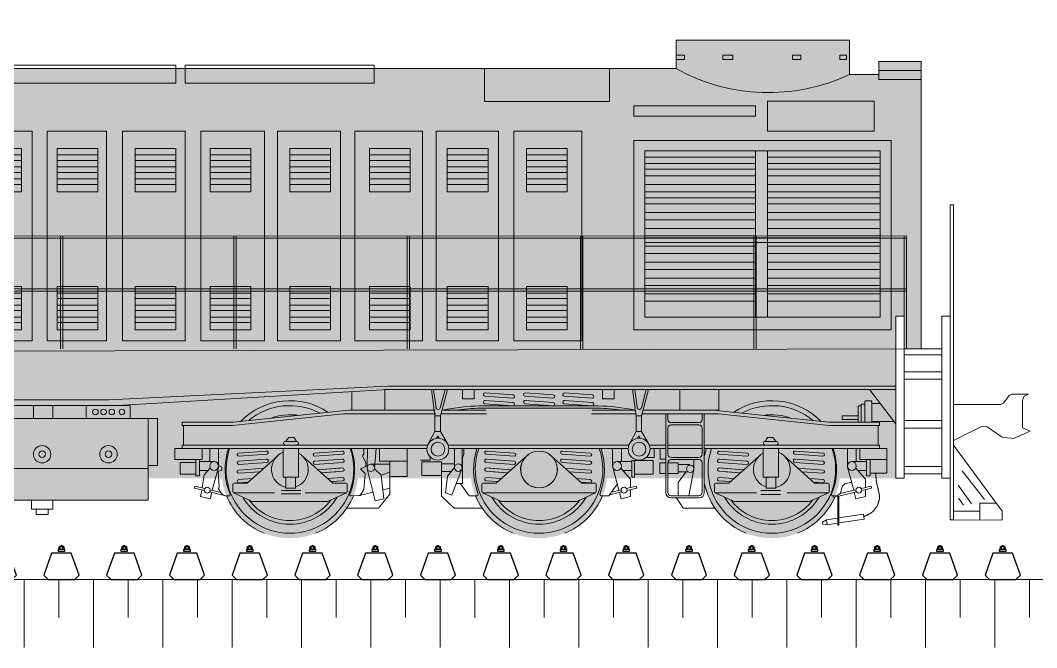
# Model space of a CAD drawing. Extents: x -47970 to 37163, y -191118 to -99096.
# Drawn here: x 13196 to 21991, y -144646 to -139219 of the extents above; entities that cross this region are included whole.
import ezdxf

# ---------------------------------------------------------------- set-up
doc = ezdxf.new("R2010")
doc.units = 0
doc.header["$LTSCALE"] = 45
doc.header["$MEASUREMENT"] = 0
doc.linetypes.add('K5LT_THIN', pattern=[0])
doc.layers.get('0').update_dxf_attribs({"linetype": 'CONTINUOUS'})
doc.layers.get('Defpoints').update_dxf_attribs({"color": 40, "linetype": 'CONTINUOUS'})
for name, color, linetype, lineweight in [('2.Тонкая', 7, 'CONTINUOUS', 18), ('второстепенные', 7, 'CONTINUOUS', 25), ('линии', 7, 'CONTINUOUS', 35), ('штриховка', 7, 'CONTINUOUS', 9)]:
    doc.layers.add(name, color=color, linetype=linetype, lineweight=lineweight)

# ---------------------------------------------------------------- blocks, each defined once
blk = doc.blocks.new('*U86')
at = {"layer": 'штриховка', "ltscale": 100, "true_color": 0xffffff}
h = blk.add_hatch(color=7, dxfattribs=at)
h.dxf.hatch_style = 1
h.paths.add_polyline_path([(7518.1, 4026.1), (7053.6, 4026.1), (7053.6, 3884.8), (6252.2, 3884.8), (6252.2, 4437), (4095.9, 4437), (4095.9, 4020.1), (-5485.9, 4020.1), (-5485.9, 4264.4), (-6986.4, 4264.4), (-6986.4, 3967.8), (-7239.4, 3967.8), (-7239.4, 4081.2), (-7605.8, 4081.2), (-7605.8, 1594.9), (-7459.3, 1594.5), (-7459.3, 1877.9), (-7387.8, 1877.9), (-7387.8, 1594.3), (7387.8, 1557.6), (7387.8, 1877.9), (7459.3, 1877.9), (7459.3, 1557.4), (7518.1, 1557.3)])
h.paths.add_polyline_path([(7387.8, 1557.6), (-7387.8, 1594.3), (-7387.8, 476), (-918.1, 476), (-918.1, 287.7), (811.6, 287.7), (811.6, 476), (7387.8, 476)])
h.paths.add_polyline_path([(-5724.7, 476), (-6904.6, 476, 0.879344)])
h.paths.add_polyline_path([(-3710, 476), (-4890, 476, 0.879344)])
h.paths.add_polyline_path([(-1554.4, 476), (-2734.4, 476, 0.879344)])
h.paths.add_polyline_path([(2734.4, 476), (1554.4, 476, 0.879344)])
h.paths.add_polyline_path([(4890, 476), (3710, 476, 0.879344)])
h.paths.add_polyline_path([(6904.6, 476), (5724.7, 476, 0.879344)])
at = {"color": 253, "linetype": 'K5LT_THIN', "lineweight": 18}
for points in [[(-381, 1105.7), (-381, 993.7), (-761.1, 993.7), (-761.1, 1105.7)], [(75.6, 993.7), (75.6, 1105.7), (-92, 1105.7), (-92, 993.7)], [(-997.2, 587.5), (-997.2, 993.7), (-918.1, 993.7), (-918.1, 587.5)], [(811.6, 559.7), (811.6, 993.7), (-918.1, 993.7), (-918.1, 558.1)], [(92, 287.7), (92, 210), (-92, 210), (-92, 287.7)], [(52.5, 210), (52.5, 163.1), (-53.2, 163.1), (-53.2, 210)]]:
    blk.add_lwpolyline(points, close=True, dxfattribs=at)
for centre, radius in [((-691.3, 1049.7), 24.5), ((-602.9, 1049.7), 24.5), ((-531.5, 1049.7), 24.5), ((-461.7, 1049.7), 24.5), ((-574.2, 683.7), 75.6), ((-574.2, 683.7), 28.7), ((0, 683.7), 75.6), ((0, 683.7), 28.7)]:
    blk.add_circle(centre, radius, dxfattribs=at)
at = {"layer": '2.Тонкая'}
for p, q in [((-5485.9, 4020.1), (4095.9, 4020.1)), ((-7479.3, 2553.4), (4192, 2551.5)), ((-7459.3, 1594.5), (-7459.3, 2573.1)), ((-6178.7, 1594.9), (-6178.7, 2573.4)), ((-6158.7, 1594.9), (-6158.7, 2573.4)), ((-4678.7, 1594.9), (-4678.7, 2573.4)), ((-4658.7, 1594.9), (-4658.7, 2573.4)), ((-3178.7, 1594.9), (-3178.7, 2573.4)), ((-3158.7, 1594.9), (-3158.7, 2573.4)), ((-1678.7, 1594.9), (-1678.7, 2573.4)), ((-1658.7, 1594.9), (-1658.7, 2573.4)), ((-178.7, 1594.9), (-178.7, 2573.4)), ((-158.7, 1594.9), (-158.7, 2573.4)), ((-7479.3, 2115), (4192, 2113)), ((-7479.3, 2095), (4192, 2093)), ((-7387.8, 1243.8), (-2964.8, 1243.8)), ((-2993, 1243.8), (-654.6, 1105.7)), ((-6806.3, 960.1), (-5808.4, 1064.6)), ((-5200, 1064.6), (-5808.4, 1064.6)), ((-4807.2, 1102), (-3778.3, 1102)), ((-3400, 1064.6), (-2650.7, 1064.6)), ((-1652.7, 960.1), (-2650.7, 1064.6)), ((-7246.8, 930.2), (-7246.8, 960.1)), ((-7246.8, 960.1), (-6806.3, 960.1)), ((-7235.6, 933.9), (-7235.6, 762.1)), ((-1212.2, 960.1), (-1652.7, 960.1)), ((-1223.4, 933.9), (-1223.4, 762.1)), ((-1212.2, 930.2), (-1212.2, 960.1)), ((-7246.8, 762.1), (-7246.8, 732.2)), ((-7243.1, 732.2), (-5730.6, 732.2)), ((-5396.7, 732.2), (-5260.6, 732.2)), ((-5071.1, 732.2), (-3566.7, 732.2)), ((-3568.4, 732.2), (-3520, 732.2)), ((-1216, 732.2), (-3330.5, 732.2)), ((-1212.2, 762.1), (-1212.2, 732.2))]:
    blk.add_line(p, q, dxfattribs=at)
at = {"layer": '2.Тонкая', "color": 253}
for p, q in [((-7387.8, 1272), (-2992.2, 1272)), ((-7387.8, 947.9), (-7160.9, 1243.8)), ((-5186.7, 1014.8), (-5248, 1243.8)), ((-5185.9, 1084.8), (-5228.5, 1243.8)), ((-5149.1, 1087.2), (-5128.7, 1243.8)), ((-5139.6, 1014.8), (-5109.7, 1243.8)), ((-3446.1, 1014.8), (-3507.4, 1243.8)), ((-3445.4, 1084.8), (-3487.9, 1243.8)), ((-3408.6, 1087.2), (-3388.1, 1243.8)), ((-3399.1, 1014.8), (-3369.1, 1243.8)), ((-2992.2, 1272), (-576.6, 1155.2)), ((-2964.8, 1243.8), (-2964.8, 1064.6)), ((-4762.1, 1196.4), (-4520.4, 1214.1)), ((-4762.1, 1131), (-4520.4, 1148.7)), ((-4760.1, 1168.8), (-4518.4, 1186.4)), ((-4423.3, 1196.4), (-4181.6, 1214.1)), ((-4423.3, 1131), (-4181.6, 1148.7)), ((-4421.3, 1168.8), (-4179.6, 1186.4)), ((-4075.5, 1196.4), (-3833.8, 1214.1)), ((-4075.5, 1131), (-3833.8, 1148.7)), ((-4073.5, 1168.8), (-3831.8, 1186.4)), ((-2679.2, 1064.6), (-2679.2, 1225.3)), ((-5133.1, 1064.6), (-4759.2, 1064.6)), ((-4807, 1082.6), (-3783.1, 1082.7)), ((-4760.1, 1103.4), (-4518.4, 1121.1)), ((-4421.3, 1103.4), (-4179.6, 1121.1)), ((-4073.5, 1103.4), (-3831.8, 1121.1)), ((-3459.4, 1064.6), (-3840.8, 1064.6)), ((-6812.7, 933.9), (-5850.4, 1034.8)), ((-5192, 1034.8), (-5850.4, 1034.8)), ((-5730.6, 1034.8), (-5730.6, 352.7)), ((-5711.8, 1034.8), (-5711.8, 985.2)), ((-5415.5, 985.2), (-5415.5, 1034.8)), ((-5396.7, 352.7), (-5396.7, 1034.8)), ((-5137, 1034.8), (-4754.3, 1034.8)), ((-3451.4, 1034.8), (-3845.7, 1034.8)), ((-3408, 1034.8), (-2608.6, 1034.8)), ((-1646.3, 933.9), (-2608.6, 1034.8)), ((-7246.8, 933.9), (-6812.7, 933.9)), ((-5711.8, 910), (-5711.8, 684.9)), ((-5683.6, 957), (-5443.7, 957)), ((-5683.6, 938.2), (-5443.7, 938.2)), ((-5415.5, 684.9), (-5415.5, 910)), ((-1212.2, 933.9), (-1646.3, 933.9)), ((-6324.6, 829.5), (-6352.4, 795.4)), ((-6324.6, 829.5), (-6278.5, 829.5)), ((-6278.5, 829.5), (-6258.3, 795.4)), ((-5186.7, 879.5), (-5247.6, 775.9)), ((-5164, 841.2), (-5176.2, 822.1)), ((-5164, 841.2), (-5152.5, 821.7)), ((-5139.6, 879.5), (-5082.3, 772.7)), ((-3446.1, 879.5), (-3507, 775.9)), ((-3423.4, 841.2), (-3435.6, 822.1)), ((-3423.4, 841.2), (-3411.9, 821.7)), ((-3399.1, 879.5), (-3341.7, 772.7)), ((-2180.5, 829.5), (-2200.8, 795.4)), ((-2134.4, 829.5), (-2180.5, 829.5)), ((-2134.4, 829.5), (-2106.6, 795.4)), ((-7246.8, 762.1), (-5730.6, 762.1)), ((-7045.9, 620.1), (-7045.9, 732.2)), ((-6969.2, 581.8), (-6969.2, 732.2)), ((-6757.8, 694.1), (-6516.1, 711.8)), ((-6101, 694.1), (-5859.3, 711.8)), ((-5711.8, 762.1), (-5415.5, 762.1)), ((-5711.8, 732.2), (-5415.5, 732.2)), ((-5396.7, 762.1), (-5254.3, 762.1)), ((-5077.4, 762.1), (-3513.7, 762.1)), ((-5013.9, 620.1), (-5013.9, 732.2)), ((-4937.3, 581.8), (-4937.3, 732.2)), ((-4743.2, 694.1), (-4501.5, 711.8)), ((-4086.3, 694.1), (-3844.6, 711.8)), ((-3649.3, 685.6), (-3649.3, 732.2)), ((-3633.8, 568.7), (-3633.8, 732.2)), ((-3568.4, 568.7), (-3568.4, 732.2)), ((-1212.2, 762.1), (-3336.8, 762.1)), ((-2876.7, 563.8), (-2889.7, 732.2)), ((-2812.6, 567.1), (-2816.8, 732.2)), ((-2785.4, 732.2), (-2785.4, 686.3)), ((-2358.1, 694.1), (-2599.8, 711.8)), ((-1701.2, 694.1), (-1942.9, 711.8)), ((-1526.6, 581.8), (-1526.6, 732.2)), ((-1450, 620.1), (-1450, 732.2)), ((-7007.5, 620.1), (-7134.7, 620.1)), ((-6757.8, 623.7), (-6516.1, 641.4)), ((-6755.8, 666.5), (-6514.1, 684.2)), ((-6420.6, 670.5), (-6685.3, 433.8)), ((-6208.7, 670.5), (-5944, 433.8)), ((-6101, 623.7), (-5859.3, 641.4)), ((-6099, 666.5), (-5857.3, 684.2)), ((-5443.7, 656.7), (-5683.6, 656.7)), ((-5443.7, 637.9), (-5683.6, 637.9)), ((-5640.7, 557.2), (-5640.7, 637.9)), ((-4975.6, 620.1), (-5102.8, 620.1)), ((-4743.2, 623.7), (-4501.5, 641.4)), ((-4741.2, 666.5), (-4499.5, 684.2)), ((-4405.9, 670.5), (-4670.6, 433.8)), ((-4194.1, 670.5), (-3929.4, 433.8)), ((-4086.3, 623.7), (-3844.6, 641.4)), ((-4084.3, 666.5), (-3842.6, 684.2)), ((-3638.9, 653), (-3649.3, 685.6)), ((-3638.9, 431.1), (-3638.9, 653)), ((-3454.8, 320), (-3454.8, 616.8)), ((-3454.8, 616.8), (-3286.1, 616.8)), ((-3356.7, 632.3), (-3356.7, 662.3)), ((-3275.8, 632.3), (-3356.7, 632.3)), ((-3286.1, 616.8), (-3286.1, 499.9)), ((-3158.4, 624.2), (-3010.5, 624.2)), ((-3158.4, 491.4), (-3158.4, 624.2)), ((-3010.5, 624.2), (-3010.5, 339.8)), ((-2772.6, 671.3), (-2800.4, 609.2)), ((-2785.4, 686.3), (-2772.6, 671.3)), ((-2360.1, 666.5), (-2601.8, 684.2)), ((-2358.1, 623.7), (-2599.8, 641.4)), ((-2250.3, 670.5), (-2515, 433.8)), ((-2038.5, 670.5), (-1773.8, 433.8)), ((-1703.2, 666.5), (-1944.9, 684.2)), ((-1701.2, 623.7), (-1942.9, 641.4)), ((-1488.3, 620.1), (-1361.1, 620.1)), ((-7059.2, 543.5), (-7134.7, 543.5)), ((-7041.5, 564), (-7123.9, 468.8)), ((-7023, 371.7), (-6970.5, 572.1)), ((-6757.8, 547.3), (-6540.6, 563.2)), ((-6755.8, 596.1), (-6514.1, 613.7)), ((-6755.8, 519.7), (-6574.4, 532.9)), ((-6099, 596.1), (-5857.3, 613.7)), ((-6073.2, 549.3), (-5859.3, 564.9)), ((-6073.2, 549.3), (-5883.7, 563.2)), ((-6044.5, 523.6), (-5857.3, 537.3)), ((-6044.5, 523.6), (-5917.6, 532.9)), ((-5711.8, 609.7), (-5711.8, 352.7)), ((-5640.2, 551.1), (-5596.2, 324.5)), ((-5569.2, 529.1), (-5502.8, 438.4)), ((-5415.5, 352.7), (-5415.5, 609.7)), ((-5027.2, 543.5), (-5102.8, 543.5)), ((-5009.5, 564), (-5091.9, 468.8)), ((-4991, 371.7), (-4938.5, 572.1)), ((-4743.2, 547.3), (-4525.9, 563.2)), ((-4741.2, 596.1), (-4499.5, 613.7)), ((-4741.2, 519.7), (-4559.8, 532.9)), ((-4084.3, 596.1), (-3842.6, 613.7)), ((-4058.6, 549.3), (-3844.6, 564.9)), ((-4058.6, 549.3), (-3869.1, 563.2)), ((-4029.9, 523.6), (-3842.6, 537.3)), ((-4029.9, 523.6), (-3902.9, 532.9)), ((-3631.6, 557), (-3544.6, 329.7)), ((-3568.4, 568.7), (-3508.1, 494.7)), ((-2844.7, 598.4), (-3010.5, 598.5)), ((-2934.7, 502), (-3010.5, 527.8)), ((-2876, 558.9), (-2934.7, 502)), ((-2813.5, 558.6), (-2881.9, 280.3)), ((-2800.4, 609.2), (-2800.4, 579.2)), ((-2800.4, 579.2), (-2755.4, 557.8)), ((-2755.4, 557.8), (-2795.4, 517)), ((-2360.1, 596.1), (-2601.8, 613.7)), ((-2414.5, 523.6), (-2601.8, 537.3)), ((-2385.8, 549.3), (-2599.8, 564.9)), ((-2385.8, 549.3), (-2575.3, 563.2)), ((-2414.5, 523.6), (-2541.5, 532.9)), ((-1703.2, 596.1), (-1944.9, 613.7)), ((-1701.2, 547.3), (-1918.5, 563.2)), ((-1703.2, 519.7), (-1884.6, 532.9)), ((-1555.5, 572.5), (-1526.7, 586.9)), ((-1555.5, 543.8), (-1555.5, 572.5)), ((-1524, 537.5), (-1555.5, 543.8)), ((-1533, 402.5), (-1524, 537.5)), ((-1472.9, 371.7), (-1525.3, 572.1)), ((-1454.4, 564), (-1403.5, 505.2)), ((-1436.6, 543.5), (-1361.1, 543.5)), ((-7123.9, 468.8), (-7123.9, 395.9)), ((-7004.4, 442.7), (-6959.2, 432.2)), ((-6757.8, 464.9), (-6640.9, 473.5)), ((-6755.8, 437.3), (-6674.7, 443.2)), ((-5988.1, 473.2), (-5859.3, 482.6)), ((-5959.4, 447.5), (-5857.3, 455)), ((-5091.9, 468.8), (-5091.9, 395.9)), ((-4743.2, 464.9), (-4626.2, 473.5)), ((-4741.2, 437.3), (-4660, 443.2)), ((-3973.4, 473.2), (-3844.6, 482.6)), ((-3944.7, 447.5), (-3842.6, 455)), ((-3508.1, 494.7), (-3490.9, 350.3)), ((-3286.1, 499.9), (-3454.8, 499.9)), ((-3010.5, 491.4), (-3158.4, 491.4)), ((-2934.7, 502), (-2956.1, 298.5)), ((-2795.4, 517), (-2784.7, 379.9)), ((-2499.7, 447.5), (-2601.8, 455)), ((-2471, 473.2), (-2599.8, 482.6)), ((-1701.2, 464.9), (-1818.2, 473.5)), ((-1703.2, 437.3), (-1784.4, 443.2)), ((-1384.5, 392.9), (-1403.5, 505.2)), ((-7173.9, 407.9), (-7178.3, 389.6)), ((-7178.3, 389.6), (-7093.2, 369.2)), ((-7173.9, 407.9), (-7089.1, 387.6)), ((-7123.9, 376.6), (-7123.9, 319.1)), ((-7046.9, 358.1), (-6848.9, 310.7)), ((-7042.6, 296.8), (-7027.7, 353.5)), ((-7042.2, 376.3), (-6904.8, 343.5)), ((-6912.3, 358.2), (-6924.8, 399.9)), ((-6809.6, 424.4), (-6809.6, 358.8)), ((-6685.3, 433.8), (-6800.2, 433.8)), ((-6390.5, 370.6), (-6218.9, 370.6)), ((-5944, 433.8), (-5829.1, 433.8)), ((-5819.7, 424.4), (-5819.7, 358.8)), ((-5502.8, 438.4), (-5502.8, 324.5)), ((-5142, 407.9), (-5146.4, 389.6)), ((-5146.4, 389.6), (-5061.2, 369.2)), ((-5142, 407.9), (-5057.2, 387.6)), ((-5091.9, 376.6), (-5091.9, 319.1)), ((-5015, 358.1), (-4912, 333.5)), ((-5010.7, 296.8), (-4995.8, 353.5)), ((-5010.3, 376.3), (-4928.9, 356.9)), ((-4904.3, 322.8), (-4980, 427.7)), ((-4794.9, 424.4), (-4794.9, 358.8)), ((-4794.9, 424.4), (-4794.9, 358.8)), ((-4670.6, 433.8), (-4785.5, 433.8)), ((-3929.4, 433.8), (-3814.5, 433.8)), ((-3805.1, 424.4), (-3805.1, 358.8)), ((-3695.7, 322.8), (-3620, 427.7)), ((-3638.9, 431.1), (-3583.4, 431.1)), ((-3010.5, 390.7), (-2948, 375.6)), ((-2863.5, 355.2), (-2742, 325.8)), ((-2784.7, 379.9), (-2757.7, 334.9)), ((-2639.3, 424.4), (-2639.3, 358.8)), ((-2515, 433.8), (-2629.9, 433.8)), ((-2068.6, 370.6), (-2240.2, 370.6)), ((-1773.8, 433.8), (-1658.9, 433.8)), ((-1649.5, 424.4), (-1649.5, 358.8)), ((-1448.9, 358.1), (-1587.6, 324.9)), ((-1553.1, 345), (-1525.8, 384.5)), ((-1453.6, 376.3), (-1546.9, 354)), ((-1525.8, 384.5), (-1533, 402.5)), ((-1453.2, 296.8), (-1468.1, 353.5)), ((-1321.9, 407.9), (-1406.7, 387.6)), ((-1317.5, 389.6), (-1402.7, 369.2)), ((-1371.9, 319.1), (-1381.3, 374.3)), ((-1321.9, 407.9), (-1317.5, 389.6)), ((-7123.9, 319.1), (-7042.6, 296.8)), ((-6895.6, 69.1), (-6895.6, 321.9)), ((-6886.2, 69.1), (-6886.2, 319.7)), ((-6841.4, 324.1), (-6868.4, 324.8)), ((-6848.9, 310.7), (-6845.6, 324.2)), ((-6804.1, 350.2), (-6640.6, 274.5)), ((-6800.2, 349.4), (-6447.8, 349.4)), ((-6640.6, 274.5), (-5988.7, 274.5)), ((-6390.5, 334.6), (-6218.9, 334.6)), ((-5829.1, 349.4), (-6181.5, 349.4)), ((-5825.2, 350.2), (-5988.7, 274.5)), ((-5683.6, 324.5), (-5443.7, 324.5)), ((-5683.6, 305.7), (-5443.7, 305.7)), ((-5547.5, 218.1), (-5490.2, 305.7)), ((-5091.9, 319.1), (-5010.7, 296.8)), ((-4904.3, 322.8), (-4846, 322.8)), ((-4789.5, 350.2), (-4626, 274.5)), ((-4785.5, 349.4), (-4433.2, 349.4)), ((-4626, 274.5), (-3974, 274.5)), ((-4433.2, 349.4), (-4166.8, 349.4)), ((-3814.5, 349.4), (-4166.8, 349.4)), ((-3810.5, 350.2), (-3974, 274.5)), ((-3695.7, 322.8), (-3754, 322.8)), ((-3564.9, 218.1), (-3454.8, 320)), ((-3490.9, 350.3), (-3544.6, 329.7)), ((-3010.5, 339.8), (-2911.5, 218.1)), ((-2956.1, 298.5), (-2881.9, 280.3)), ((-2671.1, 324.1), (-2742, 325.8)), ((-2633.9, 350.2), (-2470.4, 274.5)), ((-2629.9, 349.4), (-2277.6, 349.4)), ((-1818.4, 274.5), (-2470.4, 274.5)), ((-2068.6, 340.6), (-2240.2, 340.6)), ((-1658.9, 349.4), (-2011.3, 349.4)), ((-1654.9, 350.2), (-1818.4, 274.5)), ((-1617.7, 324.1), (-1590.6, 324.8)), ((-1371.9, 319.1), (-1453.2, 296.8)), ((-5822.4, 218.1), (-5547.5, 218.1)), ((-3807.7, 218.1), (-3564.9, 218.1)), ((-2636.7, 218.1), (-2911.5, 218.1)), ((-7107.9, 166.2), (-7114.5, 123.4)), ((-7114.5, 123.4), (-6895.6, 89.6)), ((-7107.9, 166.2), (-6895.6, 133.5)), ((-6886.2, 132), (-6787.6, 116.8)), ((-6886.2, 88.2), (-6794.2, 74)), ((-6787.6, 116.8), (-6794.2, 74)), ((-6787.6, 116.8), (-6754.1, 96.1)), ((-6754.1, 96.1), (-6755.7, 78.6)), ((-6895.6, 69.1), (-6886.2, 69.1)), ((-6755.7, 78.6), (-6794.2, 74))]:
    blk.add_line(p, q, dxfattribs=at)
at = {"layer": '2.Тонкая', "ltscale": 100}
blk.add_line((-654.6, 1105.7), (654.6, 1105.7), dxfattribs=at)
at = {"layer": '2.Тонкая'}
blk.add_lwpolyline([(6252.2, 3884.8), (7053.6, 3884.8), (7053.6, 4026.1), (7518.1, 4026.1), (7518.1, 1557.3), (-7605.8, 1594.9), (-7605.8, 4081.2), (-7239.4, 4081.2), (-7239.4, 3967.8), (-6986.4, 3967.8), (-6986.4, 4264.4), (-5485.9, 4264.4), (-5485.9, 4020.1, -0.241632), (-6986.4, 3967.8)], format="xyb", dxfattribs=at)
at = {"layer": '2.Тонкая', "color": 253}
for points in [[(-6902.5, 4135.6), (-6902.5, 4097.6), (-6960.2, 4097.6), (-6960.2, 4135.6)], [(-6494.9, 4135.6), (-6494.9, 4097.6), (-6567, 4097.6), (-6567, 4135.6)], [(-5889.3, 4135.6), (-5889.3, 4097.6), (-5977.1, 4097.6), (-5977.1, 4135.6)], [(-5485.9, 4135.6), (-5485.9, 4097.6), (-5560.3, 4097.6), (-5560.3, 4135.6)], [(-1236.7, 4049), (-1236.7, 3894.2), (-2874.5, 3894.2), (-2874.5, 4049)], [(456.9, 4049), (456.9, 3894.2), (-1157.2, 3894.2), (-1157.2, 4049)], [(-7239.4, 4003.5), (-7239.4, 3926.1), (-7605.8, 3926.1), (-7605.8, 4003.5)], [(-3827.1, 4020.1), (-3827.1, 3735), (-4909.7, 3735), (-4909.7, 4020.1)], [(-6278.6, 3737.1), (-6278.6, 3478.1), (-7201.1, 3478.1), (-7201.1, 3737.1)], [(-5120.3, 3697.9), (-5120.3, 3607.6), (-6174.4, 3607.6), (-6174.4, 3697.9)], [(-4082.9, 3478.1), (-4082.9, 1664.8), (-4671.9, 1664.8), (-4671.9, 3478.1)], [(-3409.7, 3478.1), (-3409.7, 1664.8), (-3948.2, 1664.8), (-3948.2, 3478.1)], [(-2707.1, 3478.1), (-2707.1, 1664.8), (-3291.9, 1664.8), (-3291.9, 3478.1)], [(-2038.2, 3478.1), (-2038.2, 1664.8), (-2580.9, 1664.8), (-2580.9, 3478.1)], [(-1373.1, 3478.1), (-1373.1, 1664.8), (-1924.6, 1664.8), (-1924.6, 3478.1)], [(-695, 1664.8), (-695, 3478.1), (-1236.7, 3478.1), (-1236.7, 1664.8)], [(-43.9, 3478.1), (-43.9, 1664.8), (-558.2, 1664.8), (-558.2, 3478.1)], [(637.6, 3478.1), (637.6, 1664.8), (86.9, 1664.8), (86.9, 3478.1)], [(-5120.3, 1759), (-5120.3, 3398.4), (-7346.3, 3398.4), (-7346.3, 1759)], [(-5216.4, 3307.7), (-5216.4, 1870.1), (-7252.4, 1870.1), (-7252.4, 3307.7)], [(-6174.4, 1870.1), (-6174.4, 3307.7), (-6278.6, 3307.7), (-6278.6, 1870.1)], [(-4190.8, 3329.4), (-4190.8, 2954.4), (-4543.8, 2954.4), (-4543.8, 3329.4)], [(-4190.8, 3273.4), (-4190.8, 3225.4), (-4543.8, 3225.4), (-4543.8, 3273.4)], [(-3506.6, 3329.4), (-3506.6, 2954.4), (-3859.7, 2954.4), (-3859.7, 3329.4)], [(-3506.6, 3273.4), (-3506.6, 3225.4), (-3859.7, 3225.4), (-3859.7, 3273.4)], [(-2832.2, 3329.4), (-2832.2, 2954.4), (-3185.3, 2954.4), (-3185.3, 3329.4)], [(-2832.2, 3273.4), (-2832.2, 3225.4), (-3185.3, 3225.4), (-3185.3, 3273.4)], [(-2143.2, 3329.4), (-2143.2, 2954.4), (-2496.2, 2954.4), (-2496.2, 3329.4)], [(-2143.2, 3273.4), (-2143.2, 3225.4), (-2496.2, 3225.4), (-2496.2, 3273.4)], [(-1454.2, 3329.4), (-1454.2, 2954.4), (-1807.2, 2954.4), (-1807.2, 3329.4)], [(-1454.2, 3273.4), (-1454.2, 3225.4), (-1807.2, 3225.4), (-1807.2, 3273.4)], [(-804.1, 3329.4), (-804.1, 2954.4), (-1157.2, 2954.4), (-1157.2, 3329.4)], [(-804.1, 3273.4), (-804.1, 3225.4), (-1157.2, 3225.4), (-1157.2, 3273.4)], [(-129.7, 3329.4), (-129.7, 2954.4), (-482.8, 2954.4), (-482.8, 3329.4)], [(-129.7, 3273.4), (-129.7, 3225.4), (-482.8, 3225.4), (-482.8, 3273.4)], [(530.1, 3329.4), (530.1, 2954.4), (177, 2954.4), (177, 3329.4)], [(530.1, 3273.4), (530.1, 3225.4), (177, 3225.4), (177, 3273.4)], [(-6278.6, 3252.3), (-6278.6, 3199.5), (-7252.4, 3199.5), (-7252.4, 3252.3)], [(-5216.4, 3252.3), (-5216.4, 3199.5), (-6174.4, 3199.5), (-6174.4, 3252.3)], [(-4190.8, 3169.4), (-4190.8, 3121.5), (-4543.8, 3121.5), (-4543.8, 3169.4)], [(-3506.6, 3169.4), (-3506.6, 3121.5), (-3859.7, 3121.5), (-3859.7, 3169.4)], [(-2832.2, 3169.4), (-2832.2, 3121.5), (-3185.3, 3121.5), (-3185.3, 3169.4)], [(-2143.2, 3169.4), (-2143.2, 3121.5), (-2496.2, 3121.5), (-2496.2, 3169.4)], [(-1454.2, 3169.4), (-1454.2, 3121.5), (-1807.2, 3121.5), (-1807.2, 3169.4)], [(-804.1, 3169.4), (-804.1, 3121.5), (-1157.2, 3121.5), (-1157.2, 3169.4)], [(-129.7, 3169.4), (-129.7, 3121.5), (-482.8, 3121.5), (-482.8, 3169.4)], [(530.1, 3169.4), (530.1, 3121.5), (177, 3121.5), (177, 3169.4)], [(-6278.6, 3148.5), (-6278.6, 3091.9), (-7252.4, 3091.9), (-7252.4, 3148.5)], [(-5216.4, 3148.5), (-5216.4, 3091.9), (-6174.4, 3091.9), (-6174.4, 3148.5)], [(-6278.6, 3017.6), (-6278.6, 2954.4), (-7252.4, 2954.4), (-7252.4, 3017.6)], [(-5216.4, 3017.6), (-5216.4, 2954.4), (-6174.4, 2954.4), (-6174.4, 3017.6)], [(-4190.8, 3065.5), (-4190.8, 3017.6), (-4543.8, 3017.6), (-4543.8, 3065.5)], [(-3506.6, 3065.5), (-3506.6, 3017.6), (-3859.7, 3017.6), (-3859.7, 3065.5)], [(-2832.2, 3065.5), (-2832.2, 3017.6), (-3185.3, 3017.6), (-3185.3, 3065.5)], [(-2143.2, 3065.5), (-2143.2, 3017.6), (-2496.2, 3017.6), (-2496.2, 3065.5)], [(-1454.2, 3065.5), (-1454.2, 3017.6), (-1807.2, 3017.6), (-1807.2, 3065.5)], [(-804.1, 3065.5), (-804.1, 3017.6), (-1157.2, 3017.6), (-1157.2, 3065.5)], [(-129.7, 3065.5), (-129.7, 3017.6), (-482.8, 3017.6), (-482.8, 3065.5)], [(530.1, 3065.5), (530.1, 3017.6), (177, 3017.6), (177, 3065.5)], [(-6278.6, 2901.3), (-6278.6, 2848.4), (-7252.4, 2848.4), (-7252.4, 2901.3)], [(-5216.4, 2901.3), (-5216.4, 2848.4), (-6174.4, 2848.4), (-6174.4, 2901.3)], [(-6278.6, 2774.1), (-6278.6, 2710.9), (-7252.4, 2710.9), (-7252.4, 2774.1)], [(-5216.4, 2774.1), (-5216.4, 2710.9), (-6174.4, 2710.9), (-6174.4, 2774.1)], [(-6278.6, 2636.6), (-6278.6, 2573.4), (-7252.4, 2573.4), (-7252.4, 2636.6)], [(-5216.4, 2556.9), (-5216.4, 2514.4), (-7252.4, 2514.4), (-7252.4, 2556.9)], [(-5216.4, 2636.6), (-5216.4, 2573.4), (-6174.4, 2573.4), (-6174.4, 2636.6)], [(-6278.6, 2482.6), (-6278.6, 2419.4), (-7252.4, 2419.4), (-7252.4, 2482.6)], [(-5216.4, 2482.6), (-5216.4, 2419.4), (-6174.4, 2419.4), (-6174.4, 2482.6)], [(-6278.6, 2345.1), (-6278.6, 2281.9), (-7252.4, 2281.9), (-7252.4, 2345.1)], [(-5216.4, 2345.1), (-5216.4, 2281.9), (-6174.4, 2281.9), (-6174.4, 2345.1)], [(-6278.6, 2207.6), (-6278.6, 2144.4), (-7252.4, 2144.4), (-7252.4, 2207.6)], [(-5216.4, 2207.6), (-5216.4, 2144.4), (-6174.4, 2144.4), (-6174.4, 2207.6)], [(-4190.8, 2133.9), (-4190.8, 1759), (-4543.8, 1759), (-4543.8, 2133.9)], [(-3506.6, 2133.9), (-3506.6, 1759), (-3859.7, 1759), (-3859.7, 2133.9)], [(-2832.2, 2133.9), (-2832.2, 1759), (-3185.3, 1759), (-3185.3, 2133.9)], [(-2143.2, 2133.9), (-2143.2, 1759), (-2496.2, 1759), (-2496.2, 2133.9)], [(-1454.2, 2133.9), (-1454.2, 1759), (-1807.2, 1759), (-1807.2, 2133.9)], [(-804.1, 2133.9), (-804.1, 1759), (-1157.2, 1759), (-1157.2, 2133.9)], [(-129.7, 2133.9), (-129.7, 1759), (-482.8, 1759), (-482.8, 2133.9)], [(530.1, 2133.9), (530.1, 1759), (177, 1759), (177, 2133.9)], [(-6278.6, 2070.1), (-6278.6, 2007), (-7252.4, 2007), (-7252.4, 2070.1)], [(-5216.4, 2070.1), (-5216.4, 2007), (-6174.4, 2007), (-6174.4, 2070.1)], [(-4190.8, 2077.9), (-4190.8, 2030), (-4543.8, 2030), (-4543.8, 2077.9)], [(-3506.6, 2077.9), (-3506.6, 2030), (-3859.7, 2030), (-3859.7, 2077.9)], [(-2832.2, 2077.9), (-2832.2, 2030), (-3185.3, 2030), (-3185.3, 2077.9)], [(-2143.2, 2077.9), (-2143.2, 2030), (-2496.2, 2030), (-2496.2, 2077.9)], [(-1454.2, 2077.9), (-1454.2, 2030), (-1807.2, 2030), (-1807.2, 2077.9)], [(-804.1, 2077.9), (-804.1, 2030), (-1157.2, 2030), (-1157.2, 2077.9)], [(-129.7, 2077.9), (-129.7, 2030), (-482.8, 2030), (-482.8, 2077.9)], [(530.1, 2077.9), (530.1, 2030), (177, 2030), (177, 2077.9)], [(-4190.8, 1974), (-4190.8, 1926.1), (-4543.8, 1926.1), (-4543.8, 1974)], [(-3506.6, 1974), (-3506.6, 1926.1), (-3859.7, 1926.1), (-3859.7, 1974)], [(-2832.2, 1974), (-2832.2, 1926.1), (-3185.3, 1926.1), (-3185.3, 1974)], [(-2143.2, 1974), (-2143.2, 1926.1), (-2496.2, 1926.1), (-2496.2, 1974)], [(-1454.2, 1974), (-1454.2, 1926.1), (-1807.2, 1926.1), (-1807.2, 1974)], [(-804.1, 1974), (-804.1, 1926.1), (-1157.2, 1926.1), (-1157.2, 1974)], [(-129.7, 1974), (-129.7, 1926.1), (-482.8, 1926.1), (-482.8, 1974)], [(530.1, 1974), (530.1, 1926.1), (177, 1926.1), (177, 1974)], [(-4190.8, 1870.1), (-4190.8, 1822.1), (-4543.8, 1822.1), (-4543.8, 1870.1)], [(-3506.6, 1870.1), (-3506.6, 1822.1), (-3859.7, 1822.1), (-3859.7, 1870.1)], [(-2832.2, 1870.1), (-2832.2, 1822.1), (-3185.3, 1822.1), (-3185.3, 1870.1)], [(-2143.2, 1870.1), (-2143.2, 1822.1), (-2496.2, 1822.1), (-2496.2, 1870.1)], [(-1454.2, 1870.1), (-1454.2, 1822.1), (-1807.2, 1822.1), (-1807.2, 1870.1)], [(-804.1, 1870.1), (-804.1, 1822.1), (-1157.2, 1822.1), (-1157.2, 1870.1)], [(-129.7, 1870.1), (-129.7, 1822.1), (-482.8, 1822.1), (-482.8, 1870.1)], [(530.1, 1870.1), (530.1, 1822.1), (177, 1822.1), (177, 1870.1)], [(-5855.4, 1243.8), (-5518.9, 1243.8), (-5518.9, 1064.6), (-5855.4, 1064.6)], [(-4951.7, 1243.8), (-4849.7, 1243.8), (-4849.7, 1162.7), (-4951.7, 1162.7)], [(-3739.2, 1243.8), (-3637.2, 1243.8), (-3637.2, 1162.7), (-3739.2, 1162.7)], [(-6924.4, 1014.9), (-7060.6, 1014.9), (-7060.6, 985.4), (-6924.4, 985.4)], [(-5186.7, 879.5), (-5139.6, 879.5), (-5139.6, 1014.8), (-5186.7, 1014.8)], [(-3446.1, 879.5), (-3399.1, 879.5), (-3399.1, 1014.8), (-3446.1, 1014.8)], [(-7074.9, 732.2), (-7310.4, 732.2), (-7310.4, 638.9), (-7074.9, 638.9)], [(-6371.6, 486.3), (-6241, 486.3), (-6241, 732.2), (-6371.6, 732.2)], [(-5348.1, 641.4), (-5396.7, 641.4), (-5396.7, 732.2), (-5348.1, 732.2)], [(-3158.4, 732.2), (-2918.3, 732.2), (-2918.3, 624.2), (-3158.4, 624.2)], [(-2087.4, 486.3), (-2218.1, 486.3), (-2218.1, 732.2), (-2087.4, 732.2)], [(-1384.2, 732.2), (-1148.7, 732.2), (-1148.7, 638.9), (-1384.2, 638.9)], [(-7310.4, 638.9), (-7164.6, 638.9), (-7164.6, 519.3), (-7310.4, 519.3)], [(-7164.6, 638.9), (-7134.7, 638.9), (-7134.7, 496.9), (-7164.6, 496.9)], [(-5288.1, 512.5), (-5127.1, 512.5), (-5127.1, 628.7), (-5288.1, 628.7)], [(-5127.1, 628.7), (-5102.8, 628.7), (-5102.8, 484.4), (-5127.1, 484.4)], [(-1331.2, 638.9), (-1361.1, 638.9), (-1361.1, 496.9), (-1331.2, 496.9)], [(-1331.2, 512.3), (-1195.3, 512.3), (-1195.3, 613), (-1331.2, 613)], [(-6349.3, 486.3), (-6264.9, 486.3), (-6264.9, 389.2), (-6349.3, 389.2)], [(-2109.7, 486.3), (-2194.2, 486.3), (-2194.2, 389.2), (-2109.7, 389.2)]]:
    blk.add_lwpolyline(points, close=True, dxfattribs=at)
at = {"layer": '2.Тонкая'}
for points in [[(-7857, 2839.9), (-7857, 117.9), (-7888, 117.9), (-7888, 2839.9)], [(-7785.6, 1877.9), (-7785.6, 476), (-7857, 476), (-7857, 1877.9)], [(-7459.3, 1877.9), (-7459.3, 476), (-7387.8, 476), (-7387.8, 1877.9)]]:
    blk.add_lwpolyline(points, close=True, dxfattribs=at)
for points in [[(-7479.3, 1594.5), (-7479.3, 2573.1), (4192, 2571.5)], [(-7459.3, 1542.4), (-7785.6, 1542.4), (-7785.6, 1594.9), (-7459.3, 1594.9)], [(-7459.3, 1333.7), (-7785.6, 1333.7), (-7785.6, 1397.8), (-7459.3, 1397.8)], [(-7459.3, 908.5), (-7785.6, 908.5), (-7785.6, 975.5), (-7459.3, 975.5)], [(-7459.3, 515.3), (-7785.6, 515.3), (-7785.6, 576.4), (-7459.3, 576.4)]]:
    blk.add_lwpolyline(points, dxfattribs=at)
at = {"layer": '2.Тонкая', "ltscale": 2.222222}
blk.add_lwpolyline([(-7888, 801.5), (-8128, 924.2), (-8179.5, 920.6), (-8308, 830.5), (-8405.7, 820.8), (-8551.2, 884.7), (-8485, 913.7), (-8485, 1153), (-8499.2, 1187.2), (-8535, 1203), (-8391.6, 1203), (-8367.6, 1191), (-8319.3, 1126.7), (-8295.3, 1114.7), (-7888, 1114.7)], dxfattribs=at)
at = {"layer": '2.Тонкая', "color": 253}
for points in [[(-7169.4, 1145.6), (-7128.2, 1145.6, -0.414214), (-7118.8, 1136.2), (-7118.8, 960.1), (-7178.8, 960.1), (-7178.8, 1136.2, -0.414214)], [(-7118.8, 1117.8), (-7096.8, 1117.8, -0.414214), (-7087.4, 1108.4), (-7087.4, 960.1), (-7118.8, 960.1)], [(-7087.4, 1102.6), (-7070, 1102.6, -0.414214), (-7060.6, 1093.2), (-7060.6, 960.1), (-7087.4, 960.1)]]:
    blk.add_lwpolyline(points, format="xyb", close=True, dxfattribs=at)
for points in [[(-7372.2, 968.4), (-7178.8, 968.4), (-7178.8, 1123.2), (-7253.4, 1123.2)], [(-6258.3, 795.4), (-6352.4, 795.4)], [(-2200.8, 795.4), (-2106.6, 795.4)], [(-6352.4, 762.1), (-6258.3, 762.1)], [(-5228.3, 656.4), (-5295.7, 656.4), (-5295.7, 732.2), (-5260.6, 732.2)], [(-2106.6, 762.1), (-2200.8, 762.1)], [(-5606.3, 589), (-5606.3, 594.2), (-5504, 594.2), (-5504, 530.3), (-5591.5, 530.3)], [(-5415.5, 516.3), (-5504, 516.3), (-5504, 608.2), (-5415.5, 608.2)], [(-5396.7, 608.2), (-5344.3, 608.2), (-5344.3, 516.3), (-5396.7, 516.3)], [(-3541.8, 536), (-3454.8, 536), (-3454.8, 601.4), (-3568.4, 601.4)]]:
    blk.add_lwpolyline(points, dxfattribs=at)
at = {"layer": '2.Тонкая', "ltscale": 100}
blk.add_lwpolyline([(-7888, 117.9), (-8308.3, 112.6), (-8308.3, 191.9), (-7888, 762.6)], close=True, dxfattribs=at)
for points in [[(-8156, 292.2), (-7963, 540.6)], [(-8042.3, 255.2), (-7926, 416.4)], [(-7974, 243.6), (-7931, 303.1)], [(-8113.7, 117.9), (-8113.7, 260.5), (-8257.8, 260.5)], [(-8113.7, 190.7), (-7888, 190.7)]]:
    blk.add_lwpolyline(points, dxfattribs=at)
at = {"layer": '2.Тонкая', "color": 253, "ltscale": 100}
blk.add_lwpolyline([(-918.1, 559.7), (811.6, 559.7), (811.6, 287.7), (-918.1, 287.7)], close=True, dxfattribs=at)
at = {"layer": '2.Тонкая', "color": 253, "const_width": 9.4}
blk.add_lwpolyline([(-7213.1, 519.3), (-7216.3, 479.9), (-7219.5, 446.5), (-7225.9, 417.8), (-7233.8, 387.5), (-7240.2, 357.3), (-7246.6, 323.8), (-7246.6, 298.4), (-7238.6, 271.3), (-7227.5, 237.8), (-7209.9, 214), (-7189.2, 188.5), (-7165.3, 171), (-7141.4, 158.2), (-7111.2, 144.8)], dxfattribs=at)
at = {"layer": '2.Тонкая', "color": 253}
for centre, radius in [((-5165.9, 727.8), 94.8), ((-3425.3, 727.8), 94.8), ((-5165.9, 727.8), 59.3), ((-4300, 552.1), 158.9), ((-3425.3, 727.8), 59.3), ((-7007.5, 581.8), 38.3), ((-4975.6, 581.8), 38.3), ((-1488.3, 581.8), 38.3), ((-5608.8, 557.2), 31.9), ((-3601.1, 568.7), 32.7), ((-2844.7, 566.3), 32.1), ((-7067.8, 373.3), 25.7), ((-5035.8, 373.3), 25.7), ((-1428.1, 373.3), 25.7)]:
    blk.add_circle(centre, radius, dxfattribs=at)
at = {"layer": '2.Тонкая'}
for centre, radius, start, end in [((-6314.7, 552.1), 594.9, 56.17945, 135.78487), ((-2144.4, 552.1), 594.9, 44.21513, 123.82055), ((-4788.4, -496.1), 1598.1, 90.67633, 102.42718), ((-3811.6, -496.1), 1598.1, 77.57282, 89.32367), ((-6314.7, 552.1), 594.9, 291.86628, 349.05514), ((-6314.7, 552.1), 594.9, 203.66751, 248.13372), ((-4300, 552.1), 594.9, 202.67386, 248.13372), ((-4300, 552.1), 594.9, 291.86628, 337.32614), ((-2144.4, 552.1), 594.9, 202.47359, 248.13372), ((-2144.4, 552.1), 594.9, 291.86628, 337.52641)]:
    blk.add_arc(centre, radius, start, end, dxfattribs=at)
at = {"layer": '2.Тонкая', "color": 253}
for centre, radius, start, end in [((-4761.1, 1182.6), 13.8, 94.18177, 274.18177), ((-4519.4, 1200.2), 13.8, 274.18177, 94.18177), ((-4519.4, 1134.9), 13.8, 274.18177, 94.18177), ((-4422.3, 1182.6), 13.8, 94.18177, 274.18177), ((-4180.6, 1200.2), 13.8, 274.18177, 94.18177), ((-4180.6, 1134.9), 13.8, 274.18177, 94.18177), ((-4074.5, 1182.6), 13.8, 94.18177, 274.18177), ((-3832.8, 1200.2), 13.8, 274.18177, 94.18177), ((-3832.8, 1134.9), 13.8, 274.18177, 94.18177), ((-6314.7, 552.1), 552.1, 61.85653, 130.10779), ((-5167.8, 1089.6), 18.8, 194.98485, 352.5525), ((-4788.4, -496.1), 1578.7, 90.67633, 98.67385), ((-4761.1, 1117.2), 13.8, 94.18177, 274.18177), ((-4422.3, 1117.2), 13.8, 94.18177, 274.18177), ((-4074.5, 1117.2), 13.8, 94.18177, 274.18177), ((-3811.6, -496.1), 1578.7, 81.32615, 89.32367), ((-3427.2, 1089.6), 18.8, 194.98485, 352.5525), ((-2144.4, 552.1), 552.1, 49.89221, 118.14347), ((-6314.7, 552.1), 473.5, 80.79924, 111.16508), ((-5683.6, 985.2), 28.2, 180, 270), ((-5443.7, 985.2), 28.2, 270, 0), ((-2144.4, 552.1), 473.5, 68.83492, 99.20076), ((-5683.6, 910), 28.2, 90, 180), ((-5443.7, 910), 28.2, 0, 90), ((-6352.4, 778.7), 16.6, 90, 270), ((-6258.3, 778.7), 16.6, 270, 90), ((-2200.8, 778.7), 16.6, 90, 270), ((-2106.6, 778.7), 16.6, 270, 90), ((-6314.7, 552.1), 560.6, 161.25549, 202.54365), ((-6314.7, 552.1), 552.1, 160.95317, 19.04683), ((-6515.1, 698), 13.8, 274.18177, 94.18177), ((-5858.3, 698), 13.8, 274.18177, 94.18177), ((-6314.7, 552.1), 594.9, 10.94486, 17.62961), ((-4300, 552.1), 566.4, 161.45289, 201.08345), ((-4300, 552.1), 552.1, 160.95317, 19.04683), ((-4500.5, 698), 13.8, 274.18177, 94.18177), ((-3843.6, 698), 13.8, 274.18177, 94.18177), ((-4300, 552.1), 566.4, 338.91655, 18.54711), ((-2144.4, 552.1), 560.6, 161.25549, 202.54365), ((-2144.4, 552.1), 552.1, 160.95317, 19.04683), ((-2600.8, 698), 13.8, 85.81823, 265.81823), ((-1943.9, 698), 13.8, 85.81823, 265.81823), ((-2144.4, 552.1), 560.6, 337.45635, 18.74451), ((-6756.8, 680.3), 13.8, 94.18177, 274.18177), ((-6756.8, 609.9), 13.8, 94.18177, 274.18177), ((-6515.1, 627.5), 13.8, 274.18177, 94.18177), ((-6314.7, 552.1), 158.9, 111.01848, 257.39415), ((-6314.7, 552.1), 158.9, 288.26254, 62.36557), ((-6100, 680.3), 13.8, 94.18177, 274.18177), ((-6100, 609.9), 13.8, 94.18177, 274.18177), ((-5858.3, 627.5), 13.8, 274.18177, 94.18177), ((-5683.6, 684.9), 28.2, 180, 270), ((-5683.6, 609.7), 28.2, 90, 180), ((-5443.7, 684.9), 28.2, 270, 0), ((-5443.7, 609.7), 28.2, 0, 90), ((-4742.2, 680.3), 13.8, 94.18177, 274.18177), ((-4742.2, 609.9), 13.8, 94.18177, 274.18177), ((-4500.5, 627.5), 13.8, 274.18177, 94.18177), ((-4300, 552.1), 158.9, 111.01848, 48.19298), ((-4300, 552.1), 158.9, 288.26254, 62.36557), ((-4085.3, 680.3), 13.8, 94.18177, 274.18177), ((-4085.3, 609.9), 13.8, 94.18177, 274.18177), ((-3843.6, 627.5), 13.8, 274.18177, 94.18177), ((-2600.8, 627.5), 13.8, 85.81823, 265.81823), ((-2359.1, 680.3), 13.8, 265.81823, 85.81823), ((-2359.1, 609.9), 13.8, 265.81823, 85.81823), ((-2144.4, 552.1), 158.9, 117.63443, 251.73746), ((-2144.4, 552.1), 158.9, 282.60585, 68.98152), ((-1943.9, 627.5), 13.8, 85.81823, 265.81823), ((-1702.2, 680.3), 13.8, 265.81823, 85.81823), ((-1702.2, 609.9), 13.8, 265.81823, 85.81823), ((-6756.8, 533.5), 13.8, 94.18177, 274.18177), ((-5858.3, 551.1), 13.8, 274.18177, 94.18177), ((-4742.2, 533.5), 13.8, 94.18177, 274.18177), ((-3843.6, 551.1), 13.8, 274.18177, 94.18177), ((-2600.8, 551.1), 13.8, 85.81823, 265.81823), ((-1702.2, 533.5), 13.8, 265.81823, 85.81823), ((-6756.8, 451.1), 13.8, 94.18177, 274.18177), ((-5858.3, 468.8), 13.8, 274.18177, 94.18177), ((-4742.2, 451.1), 13.8, 94.18177, 274.18177), ((-3843.6, 468.8), 13.8, 274.18177, 94.18177), ((-2600.8, 468.8), 13.8, 85.81823, 265.81823), ((-1702.2, 451.1), 13.8, 265.81823, 85.81823), ((-6969.8, 386.4), 47, 16.71123, 76.85207), ((-6867.3, 371.8), 47, 196.71123, 268.6207), ((-6800.2, 424.4), 9.4, 90, 180), ((-6800.2, 358.8), 9.4, 180, 270), ((-5829.1, 424.4), 9.4, 0, 90), ((-5829.1, 358.8), 9.4, 270, 0), ((-5683.6, 352.7), 47, 180, 270), ((-5683.6, 352.7), 28.2, 180, 270), ((-5443.7, 352.7), 28.2, 270, 0), ((-5443.7, 352.7), 47, 270, 0), ((-4785.5, 424.4), 9.4, 90, 180), ((-4785.5, 358.8), 9.4, 180, 270), ((-4785.5, 358.8), 9.4, 180, 270), ((-3814.5, 424.4), 9.4, 0, 90), ((-3814.5, 358.8), 9.4, 270, 0), ((-2629.9, 424.4), 9.4, 90, 180), ((-2629.9, 358.8), 9.4, 180, 270), ((-2629.9, 358.8), 9.4, 180, 270), ((-1658.9, 424.4), 9.4, 0, 90), ((-1658.9, 358.8), 9.4, 270, 0), ((-6841.1, 333.5), 9.4, 268.6207, 22.54365), ((-6314.7, 552.1), 473.5, 210.34835, 329.65165), ((-6314.7, 552.1), 441.3, 216.9306, 323.0694), ((-4846, 341.6), 18.8, 270, 21.08345), ((-4300, 552.1), 473.5, 210.34835, 329.65165), ((-4300, 552.1), 441.3, 216.9306, 323.0694), ((-3754, 341.6), 18.8, 158.91655, 270), ((-2741.6, 344.6), 18.8, 210.98293, 268.6207), ((-2670.9, 333.5), 9.4, 268.6207, 22.54365), ((-2144.4, 552.1), 473.5, 210.34835, 329.65165), ((-2144.4, 552.1), 441.3, 216.9306, 323.0694), ((-1617.9, 333.5), 9.4, 157.45635, 271.3793), ((-1591.8, 371.8), 47, 271.3793, 325.29081)]:
    blk.add_arc(centre, radius, start, end, dxfattribs=at)
at = {"layer": 'Defpoints', "color": 253, "lineweight": 0, "ltscale": 100}
blk.add_line((576.6, 1155.2), (-576.6, 1155.2), dxfattribs=at)
blk = doc.blocks.new('A$C37834B56')
at = {"layer": 'второстепенные'}
for p, q in [((55.7, 15.1), (114.3, 15.1)), ((55.7, 0), (55.7, 15.1)), ((114.3, 0), (55.7, 0)), ((104.2, 42.2), (65.8, 42.2)), ((65.8, 42.2), (65.8, 15.1)), ((65.8, 42.2), (75, 38.2)), ((65.8, 15.1), (75, 19.3)), ((65.8, 15.1), (104.2, 15.1)), ((75, 42.2), (95, 42.2)), ((84.2, 42.2), (75, 38.2)), ((75, 38.2), (75, 19.3)), ((84.2, 15.1), (75, 19.3)), ((80, 47.2), (90, 47.2)), ((85.8, 42.2), (95, 38.2)), ((85.8, 15.1), (95, 19.3)), ((104.2, 42.2), (95, 38.2)), ((95, 19.3), (95, 38.2)), ((104.2, 15.1), (95, 19.3)), ((104.2, 15.1), (104.2, 42.2)), ((114.3, 15.1), (114.3, 0))]:
    blk.add_line(p, q, dxfattribs=at)
for centre, start, end in [((80, 42.2), 90, 180), ((90, 42.2), 0, 90)]:
    blk.add_arc(centre, 5, start, end, dxfattribs=at)
blk = doc.blocks.new('A$C06FD76E9')
at = {"layer": 'второстепенные', "ltscale": 1000}
blk.add_lwpolyline([(-85.2, -230), (-123.2, -192), (-55.7, 0), (114.3, 0), (181.8, -192), (143.8, -230)], close=True, dxfattribs=at)
blk = doc.blocks.new('*U259')
at = {"layer": '2.Тонкая', "ltscale": 1000, "xscale": -1}
for p in [(-186.5, 40.7), (356.5, 40.7), (356.5, 40.7)]:
    blk.add_blockref('A$C37834B56', p, dxfattribs=at)
at = {"layer": 'второстепенные', "ltscale": 1000, "xscale": -1}
for p in [(-242.2, 25), (300.8, 25), (300.8, 25)]:
    blk.add_blockref('A$C06FD76E9', p, dxfattribs=at)
blk = doc.blocks.new('*U260')
at = {"layer": 'линии', "color": 0, "linetype": 'ByBlock', "lineweight": -2, "transparency": 16777216}
for p in [(60816, 0), (61359, 0), (61902, 0), (62445, 0), (62988, 0), (63531, 0), (64074, 0), (64617, 0), (65160, 0), (65703, 0), (66246, 0), (66789, 0), (67332, 0), (67875, 0), (68418, 0), (68961, 0), (69504, 0)]:
    blk.add_blockref('*U259', p, dxfattribs=at)
blk = doc.blocks.new('*U257')
at = {"layer": '2.Тонкая', "color": 56, "ltscale": 1000, "true_color": 0x808000}
for p, q in [((-150, 295.2), (-150, -295.2)), ((-150, 295.2), (450, 295.2)), ((150, 295.2), (150, -35.3))]:
    blk.add_line(p, q, dxfattribs=at)
blk = doc.blocks.new('*U258')
at = {"layer": 'линии', "color": 0, "linetype": 'ByBlock', "lineweight": -2, "transparency": 16777216}
for p in [(60600, 0), (61200, 0), (61800, 0), (62400, 0), (63000, 0), (63600, 0), (64200, 0), (64800, 0), (65400, 0), (66000, 0), (66600, 0), (67200, 0), (67800, 0), (68400, 0), (69000, 0), (69600, 0)]:
    blk.add_blockref('*U257', p, dxfattribs=at)

msp = doc.modelspace()

# ---------------------------------------------------------------- block references
at = {"layer": 'линии', "xscale": -1}
msp.add_blockref('*U86', (13384.4, -143656.5), dxfattribs=at)
at = {"layer": 'линии'}
for name, p in [('*U260', (-47535.4, -143852.3)), ('*U258', (-47819.8, -144350.5))]:
    msp.add_blockref(name, p, dxfattribs=at)

doc.saveas('drawing.dxf')
